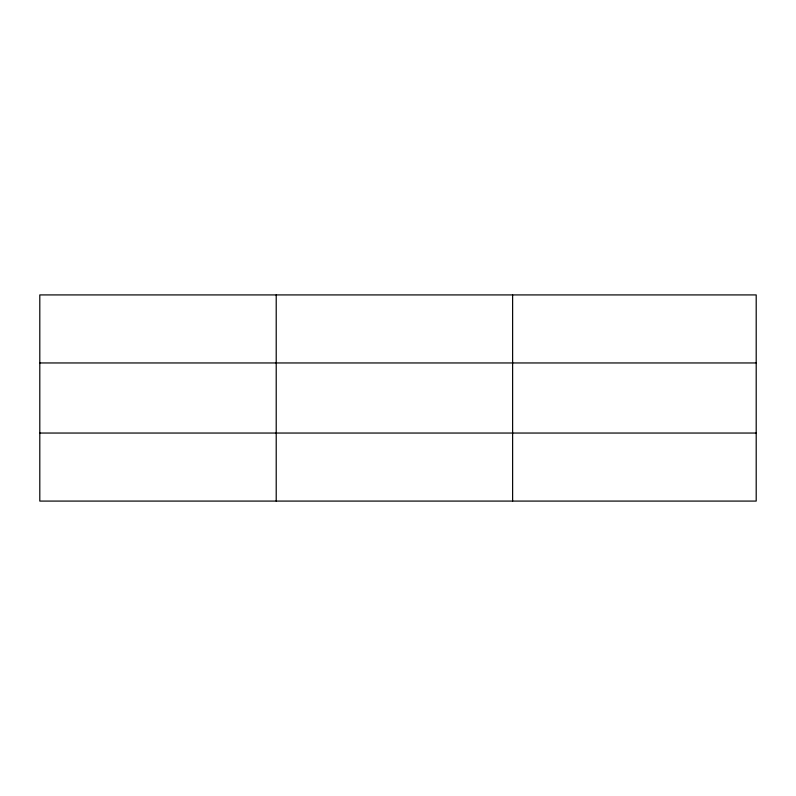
<?xml version="1.0" encoding="UTF-8"?>
<svg xmlns="http://www.w3.org/2000/svg" width="796" height="796" viewBox="0 0 796 796"><rect width="100%" height="100%" fill="white"/><g stroke="black" fill="none" stroke-linecap="round" stroke-linejoin="round"><path stroke-width="1.19" d="M276.212 501.082L276.212 294.918M512.624 501.082L512.624 294.918M756.2 362.956L756.2 294.918L39.8 294.918L39.8 501.082L756.2 501.082L756.2 362.956L39.8 362.956M39.8 433.044L756.2 433.044"/></g></svg>
